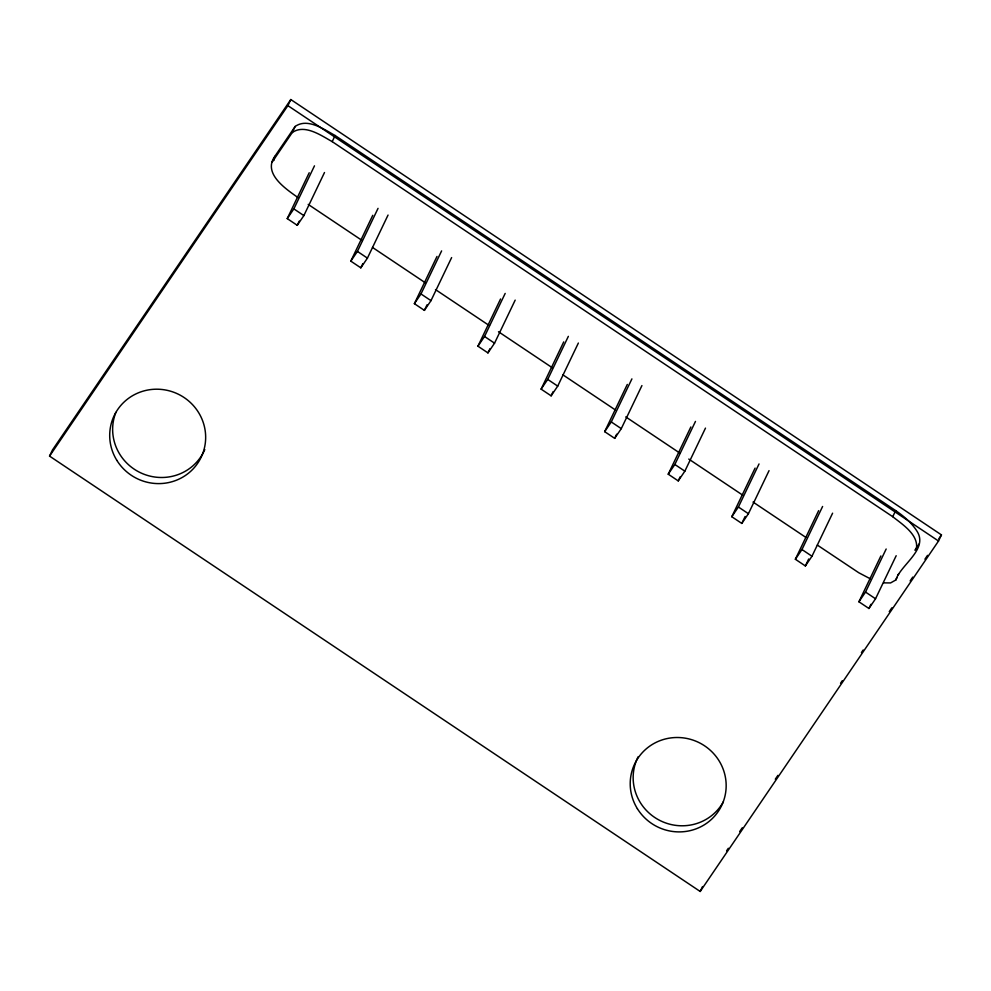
<?xml version="1.0" encoding="UTF-8"?>
<svg xmlns="http://www.w3.org/2000/svg" width="991" height="991" viewBox="0 0 991 991"><rect width="100%" height="100%" fill="white"/><g stroke="black" fill="none" stroke-linecap="round" stroke-linejoin="round"><path stroke-width="1.49" d="M273.789 160.505L274.829 156.343L295.157 126.452C307.557 117.694 323.884 129.264 335.119 135.519L895.666 510.6C903.953 516.274 911.856 522.963 917.22 531.56C928.208 549.584 900.509 564.858 895.852 579.958L890.587 582.931L883.563 582.869M49.55 456.108L52.473 449.988L290.809 99.534L941.45 534.892L938.527 541.012L700.191 891.466L49.55 456.108L287.886 105.641L290.809 99.534M297.919 197.531C285.742 188.835 262.578 173.499 274.829 156.343M271.906 162.45L292.234 132.559L295.157 126.452M324.491 172.521L303.865 215.592L297.25 225.304L287.241 218.602L309.204 172.768M287.241 218.602L293.856 208.89L314.481 165.831M916.18 550.067C919.722 535.351 902.739 524.66 892.742 516.707L332.196 141.626L335.119 135.519M297.25 225.304L299.257 221.129M388.051 215.059L367.426 258.118L360.823 267.83L350.814 261.141L372.765 215.295M350.814 261.141L357.417 251.417L378.042 208.358M360.823 267.83L362.817 263.668M451.623 257.586L430.986 300.645L424.383 310.369L414.374 303.667L436.994 256.446M414.374 303.667L420.977 293.955L441.614 250.896M424.383 310.369L427.047 304.807M515.184 300.124L494.546 343.183L487.944 352.895L477.935 346.193L500.566 298.972M477.935 346.193L484.537 336.482L505.175 293.423M487.944 352.895L489.938 348.733M578.36 343.047L557.722 386.106L551.12 395.83L541.111 389.129L563.73 341.907M541.111 389.129L547.713 379.417L568.351 336.358M551.12 395.83L553.114 391.656M641.92 385.586L621.283 428.645L614.68 438.356L604.671 431.655L627.303 384.434M604.671 431.655L611.274 421.943L631.911 378.884M614.68 438.356L616.675 434.194M705.481 428.112L684.855 471.171L678.24 480.895L668.231 474.194L690.863 426.96M668.231 474.194L674.846 464.482L695.471 421.423M678.24 480.895L680.235 476.721M769.041 470.651L748.416 513.71L741.801 523.421L731.792 516.72L755.092 468.111M731.792 516.72L738.406 507.008L759.032 463.949M741.801 523.421L745.133 516.472M832.601 513.177L811.976 556.236L805.373 565.948L795.364 559.258L818.653 510.638M795.364 559.258L801.967 549.534L822.592 506.475M805.373 565.948L808.693 559.011M700.191 891.466L702.532 886.573M892.742 516.707L895.666 510.6M896.174 555.716L875.536 598.775L868.934 608.486L858.924 601.785L880.888 555.951M858.924 601.785L865.527 592.073L886.165 549.014M868.934 608.486L870.928 604.312M895.852 579.958L897.028 577.505M914.879 550.178L919.115 543.948M726.601 850.823L728.348 848.259M739.645 831.635L742.259 827.795M775.309 779.199L777.923 775.358M840.554 683.27L842.288 680.706M861.427 652.573L863.161 650.009M889.261 611.633L891.875 607.805M910.134 580.937L912.748 577.109M924.925 559.197L927.539 555.356M938.836 538.732L941.45 534.892M292.234 132.559C304.621 123.801 320.96 135.371 332.196 141.626M897.908 574.854L898.787 573.839M870.296 578.794L858.776 572.748L817.327 545.075M287.886 105.641L938.527 541.012M308.201 204.406L362.198 240.54M372.492 247.428L425.201 282.695M435.483 289.583L489.48 325.705M498.485 331.737L552.482 367.859M562.764 374.747L615.473 410.014M625.767 416.901L679.764 453.036M688.757 459.056L742.755 495.178M753.049 502.065L805.757 537.333M293.856 208.89L303.865 215.592M357.417 251.417L367.426 258.118M420.977 293.955L430.986 300.645M484.537 336.482L494.546 343.183M547.713 379.417L557.722 386.106M611.274 421.943L621.283 428.645M674.846 464.482L684.855 471.171M738.406 507.008L748.416 513.71M801.967 549.534L811.976 556.236M865.527 592.073L875.536 598.775M723.38 801.781A48.2 46.961 25.6 0 1 659.065 820.053A48.2 46.961 25.6 0 1 638.192 756.678M204.79 449.567A48.2 46.961 25.6 0 1 142.617 473.686A48.2 46.961 25.6 0 1 115.86 412.405M637.386 808.706A48.2 46.961 25.6 0 0 720.445 807.888A48.2 46.961 25.6 0 0 676.742 737.502A48.2 46.961 25.6 0 0 637.386 808.706M116.876 460.406A48.2 46.961 25.6 0 0 199.934 459.601A48.2 46.961 25.6 0 0 156.231 389.203A48.2 46.961 25.6 0 0 116.876 460.406"/></g></svg>
